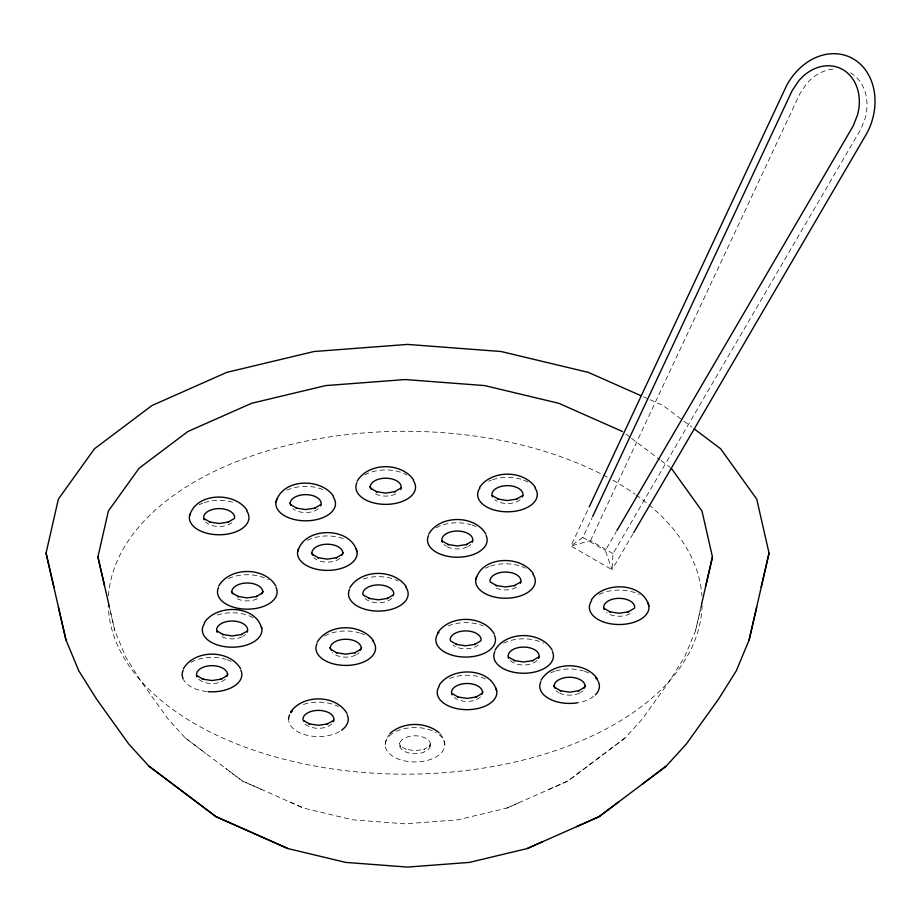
<?xml version="1.0" encoding="UTF-8"?>
<svg xmlns="http://www.w3.org/2000/svg" width="921" height="921" viewBox="0 0 921 921"><rect width="100%" height="100%" fill="white"/><g stroke="black" fill="none" stroke-linecap="round" stroke-linejoin="round"><path stroke-width="0.69" stroke-dasharray="4.61 3.45" d="M850.497 72.817A43.103 35.102 -67.4 0 1 865.21 118.095L860.916 129.044L613.018 553.648L612.039 569.719L570.916 545.98L588.611 508.196M385.162 744.755L386.417 738.826L389.272 734.509M430.498 744.755A15.507 8.957 0 0 0 407.232 736.996A15.507 8.957 0 0 0 407.232 752.515A15.507 8.957 0 0 0 430.498 744.755L430.74 743.247L429.255 746.586L430.234 745.711L423.798 749.429L424.535 749.234L414.991 750.719L405.447 749.234L406.184 749.429L399.749 745.711L400.727 746.586L399.242 743.247L399.484 744.755M548.939 789.435L567.992 780.962L604.59 753.424L625.014 738.02L642.156 719.186L669.498 681.091L684.637 656.972L695.528 630.747L701.422 604.878M695.528 630.747L701.986 602.864M613.018 553.648L590.511 540.65L570.916 545.98L582.832 537.461L591.996 517.913M590.511 540.65L799.831 93.838L806.324 84.099A43.103 35.102 -67.4 0 1 835.289 68.96M632.992 533.835L612.039 569.719L605.35 550.459L616.218 531.831M625.014 738.02L567.992 780.962L506.838 808.097L457.806 819.817L405.182 823.823L352.559 819.817L303.527 808.097L242.373 780.962L185.351 738.02L168.209 719.186L140.867 681.091L125.728 656.972L114.837 630.747L108.379 602.864M506.838 808.097L520.307 802.087M643.468 396.813L648.718 399.15M650.03 399.726L663.166 405.551L682.703 420.241M261.426 789.435L242.373 780.962L225.691 768.379M290.057 802.087L303.527 808.097M582.832 537.461L605.35 550.459M683.854 421.104L691.89 427.16M625.866 434.067L630.413 437.487M631.541 438.338L659.931 459.706M661.071 460.558L670.154 467.384M185.351 738.02L205.774 753.424M439.996 733.496L443.565 738.826L444.82 744.755M108.943 604.878L114.837 630.747M702.09 605.511A296.942 171.444 0 0 1 405.182 774.17A296.942 171.444 0 0 1 108.275 605.511M108.482 595.772A296.942 171.444 0 0 1 288.757 445.016A296.942 171.444 0 0 1 601.966 474.338M603.197 474.983A296.942 171.444 0 0 1 608.079 477.55M612.822 480.175A296.942 171.444 0 0 1 634.983 494.151M636.158 494.991A296.942 171.444 0 0 1 701.883 595.772M359.19 652.678A15.507 8.957 0 0 1 356.726 654.543M355.725 655.061A15.507 8.957 0 0 1 332.32 652.678M324.664 636.031A29.829 17.223 0 0 1 330.846 633.291M331.974 632.934A29.829 17.223 0 0 1 359.535 632.934M360.675 633.291A29.829 17.223 0 0 1 364.532 634.822M470.746 544.472A15.507 8.957 0 0 1 468.282 546.326M467.292 546.855A15.507 8.957 0 0 1 447.341 546.855M446.351 546.326A15.507 8.957 0 0 1 443.887 544.472M436.22 527.814A29.829 17.223 0 0 1 442.402 525.085M443.531 524.717A29.829 17.223 0 0 1 471.092 524.717M472.231 525.085A29.829 17.223 0 0 1 476.088 526.616M231.85 522.691A15.507 8.957 0 0 1 205.717 522.034M199.178 504.766A29.829 17.223 0 0 1 202.908 503.108M204.232 502.636A29.829 17.223 0 0 1 234.061 502.636M391.759 598.339A15.507 8.957 0 0 1 364.9 598.339M363.415 578.952A29.829 17.223 0 0 1 398.298 581.07M257.27 598.811A15.507 8.957 0 0 1 237.319 598.811M228.523 578.572A29.829 17.223 0 0 1 268.379 579.781M599.214 594.505A29.829 17.223 0 0 1 639.151 594.505M630.148 613.628A15.507 8.957 0 0 1 606.479 612.43M593.723 696.334A29.829 17.223 0 0 1 577.306 702.85M550.816 672.825A29.829 17.223 0 0 1 554.672 671.294M555.812 670.937A29.829 17.223 0 0 1 583.361 670.937M584.501 671.294A29.829 17.223 0 0 1 590.683 674.034M583.016 690.692A15.507 8.957 0 0 1 580.552 692.546M579.562 693.064A15.507 8.957 0 0 1 559.611 693.064M558.621 692.546A15.507 8.957 0 0 1 556.157 690.692M439.121 734.636A29.829 17.223 0 0 1 434.159 757.948A29.829 17.223 0 0 1 393.532 756.717A29.829 17.223 0 0 1 392.83 733.231M396.214 731.378A29.829 17.223 0 0 1 436.082 732.575M503.66 643.238A29.829 17.223 0 0 1 543.586 643.238M537.058 660.507A15.507 8.957 0 0 1 510.199 660.507M331.848 723.825A15.507 8.957 0 0 1 304.978 723.825M339.504 731.527A29.829 17.223 0 0 1 307.902 735.465A29.829 17.223 0 0 1 288.653 720.475M303.493 704.438A29.829 17.223 0 0 1 338.375 706.557M206.822 691.556A29.829 17.223 0 0 1 183.763 680.124M190.912 662.418A29.829 17.223 0 0 1 225.783 659.321M226.923 659.689A29.829 17.223 0 0 1 233.094 662.418M225.438 679.076A15.507 8.957 0 0 1 198.568 679.076M364.624 474.971A29.829 17.223 0 0 1 406.806 474.971M395.685 494.001A15.507 8.957 0 0 1 374.743 493.483M448.124 625.912A29.829 17.223 0 0 1 483.18 625.912M478.356 644.976A15.507 8.957 0 0 1 452.936 644.976M449.506 678.512A29.829 17.223 0 0 1 488.13 680.274M480.474 696.921A15.507 8.957 0 0 1 454.329 697.577M340.033 558.31A15.507 8.957 0 0 1 313.9 557.654M307.361 540.385A29.829 17.223 0 0 1 344.857 539.245M485.505 568.211A29.829 17.223 0 0 1 489.224 566.565M490.548 566.093A29.829 17.223 0 0 1 520.377 566.093M521.7 566.565A29.829 17.223 0 0 1 525.431 568.211M516.428 587.333A15.507 8.957 0 0 1 494.496 587.333M245.573 634.454A15.507 8.957 0 0 1 243.109 636.307M242.119 636.837A15.507 8.957 0 0 1 222.168 636.837M217.229 615.067A29.829 17.223 0 0 1 253.229 617.807M286.88 490.214A29.829 17.223 0 0 1 324.434 490.214M318.367 508.726A15.507 8.957 0 0 1 292.947 508.726M488.694 481.211A29.829 17.223 0 0 1 491.227 480.152M492.551 479.68A29.829 17.223 0 0 1 522.38 479.68M523.704 480.152A29.829 17.223 0 0 1 528.55 482.42M520.169 499.723A15.507 8.957 0 0 1 494.761 499.723"/><path stroke-width="1.38" d="M756.728 607.146L749.13 639.945L736.316 670.799L718.507 699.177L686.341 744.007L666.171 766.157L599.099 816.662L527.134 848.586L469.457 862.39L407.554 867.087L345.651 862.39L287.962 848.586L216.009 816.662L148.926 766.157L128.756 744.007L96.601 699.177L78.78 670.799L65.967 639.945L46.05 553.13L58.368 499.113L94.483 448.769L151.93 405.551L226.796 372.372L313.992 351.523L407.554 344.419L501.116 351.523L588.3 372.372L640.843 395.65M108.943 604.878L97.902 556.952L108.379 511.028L139.071 468.248L187.907 431.5L251.548 403.306L325.654 385.588L405.182 379.544L484.711 385.588L558.817 403.306L622.458 431.5M189.565 516.036C195.574 492.298 234.659 491.377 247.035 510.315M276.07 502.083C282.091 478.333 321.164 477.423 333.54 496.361M297.748 551.667C303.746 526.271 350.913 526.271 356.911 551.667M475.881 579.493C481.89 555.743 520.975 554.833 533.351 573.771M701.422 604.878L712.463 556.952L701.986 511.028L671.294 468.248M749.13 639.945L769.047 553.13L756.728 499.113L720.625 448.769L694.192 428.887M705.774 585.825L712.463 556.952M761.183 587.103L769.047 553.13M589.221 506.895L786.373 86.056A57.148 46.522 -67.4 0 1 853.134 58.794A57.148 46.522 -67.4 0 1 867.191 132.705L633.717 532.603M592.606 516.612L792.152 90.649L798.645 80.91A43.103 35.102 -67.4 0 1 842.819 69.628A43.103 35.102 -67.4 0 1 857.532 114.906L853.237 125.855L616.943 530.588M218.714 586.021C229.985 566.645 264.592 566.645 275.874 586.021M183.429 668.669C194.699 649.293 229.306 649.293 240.577 668.669M357.141 481.211C368.239 462.192 401.36 461.985 413.598 479.91M317.181 642.271C328.279 623.241 361.4 623.045 373.638 640.97M349.761 587.932C360.859 568.902 393.981 568.706 406.219 586.631M428.737 534.065C440.008 514.689 474.614 514.689 485.885 534.065M495.049 650.099C506.32 630.724 540.926 630.724 552.197 650.099M541.007 680.274C552.116 661.255 585.238 661.059 597.476 678.973M204.255 622.746C216.631 603.808 255.716 604.717 261.725 628.467M263.199 591.489L261.552 593.792L262.543 592.905L256.096 596.624L256.844 596.44L247.289 597.913L237.745 596.44L238.493 596.624L232.046 592.905L233.036 593.792L231.39 591.489M227.913 674.137L226.267 676.428L227.257 675.553L220.81 679.272L221.547 679.076L212.003 680.561L202.459 679.076L203.207 679.272L196.76 675.553M343.234 552.715L341.587 555.006L342.577 554.131L336.13 557.85L336.879 557.666L327.335 559.139L317.791 557.666L318.528 557.85L312.081 554.131L313.071 555.006L311.425 552.715M290.529 712.117C302.767 694.192 335.889 694.388 346.987 713.418M361.665 647.739L360.019 650.042L361.009 649.155L354.562 652.874L355.299 652.69L345.755 654.163L336.211 652.69L336.948 652.874L330.512 649.155L331.491 650.042L329.845 647.739M479.576 487.359C491.63 469.756 523.301 469.756 535.343 487.359M437.763 632.612C450.001 614.687 483.122 614.883 494.22 633.913M439.156 685.212C451.532 666.274 490.605 667.184 496.615 690.934M482.949 691.982L481.303 694.273L482.282 693.398L475.846 697.116L476.583 696.932L467.039 698.406L457.495 696.932L458.232 697.116L451.785 693.398M591.294 600.066C603.669 581.128 642.754 582.037 648.764 605.788M585.491 685.754L583.845 688.045L584.835 687.158L578.388 690.877L579.136 690.692L569.592 692.166L560.037 690.692L560.785 690.877L554.338 687.158L555.328 688.045L553.682 685.754M392.599 595.703L393.578 594.816L387.131 598.535L387.879 598.351L378.335 599.824L368.791 598.351L369.528 598.535L363.081 594.816L364.071 595.703M389.986 733.496C403.145 721.707 425.387 721.511 439.006 732.621M618.716 801.869L599.099 816.662L576.673 826.644M642.144 784.278L666.171 766.157M234.395 518.5L227.948 522.23L228.696 522.034L219.152 523.508L209.597 522.034L210.345 522.23L203.898 518.5M320.911 504.547L314.464 508.265L315.201 508.081L305.657 509.555L296.113 508.081L296.85 508.265L290.414 504.547L291.393 505.433L289.747 503.131M400.957 488.095L394.522 491.814L395.259 491.63L385.715 493.103L376.171 491.63L376.908 491.814L370.461 488.095L371.451 488.982L369.805 486.691M247.392 630.931L240.945 634.65L241.682 634.465L232.138 635.939L222.594 634.465L223.343 634.65L216.896 630.931M522.714 495.544L516.267 499.263L517.003 499.078L507.459 500.552L497.916 499.078L498.664 499.263L492.217 495.544M472.565 540.949L466.118 544.668L466.855 544.472L457.311 545.957L447.767 544.472L448.515 544.668L442.068 540.949M333.655 720.303L327.22 724.021L327.957 723.837L318.413 725.311L308.869 723.837L309.606 724.021L303.159 720.303L304.149 721.178M520.71 581.957L514.263 585.675L515.012 585.491L505.468 586.965L495.924 585.491L496.661 585.675L490.214 581.957M480.9 640.797L474.453 644.516L475.19 644.332L465.646 645.805L456.102 644.332L456.839 644.516L450.404 640.797M538.877 656.984L532.43 660.702L533.167 660.518L523.623 661.992L514.079 660.518L514.827 660.702L508.38 656.984M634.431 608.251L627.984 611.97L628.732 611.786L619.177 613.259L609.633 611.786L610.381 611.97L603.934 608.251M527.134 848.586L542.999 841.518M287.962 848.586L216.009 816.662L148.926 766.157M97.902 556.952L104.591 585.825M46.05 553.13L53.913 587.103M58.368 607.146L65.967 639.945M372.498 640.59A29.829 17.223 0 0 1 348.679 665.342A29.829 17.223 0 0 1 316.951 643.744M330.248 648.211A15.507 8.957 0 0 1 345.755 639.255A15.507 8.957 0 0 1 361.262 648.211M486.127 535.538A29.829 17.223 0 0 1 457.311 557.217A29.829 17.223 0 0 1 428.507 535.538M442.333 542.308A15.507 8.957 0 0 1 457.311 531.037A15.507 8.957 0 0 1 472.3 542.308M246.701 510.959A29.829 17.223 0 0 1 222.065 534.687A29.829 17.223 0 0 1 189.899 514.194M204.163 519.87A15.507 8.957 0 0 1 217.126 508.68A15.507 8.957 0 0 1 234.659 517.556M405.885 587.276A29.829 17.223 0 0 1 380.281 611.049A29.829 17.223 0 0 1 349.52 589.405M362.816 593.861A15.507 8.957 0 0 1 378.335 584.916A15.507 8.957 0 0 1 393.843 593.861M276.104 587.494A29.829 17.223 0 0 1 247.289 609.172A29.829 17.223 0 0 1 218.484 587.494M231.781 591.95A15.507 8.957 0 0 1 247.289 583.005A15.507 8.957 0 0 1 262.807 591.95M604.199 609.61A15.507 8.957 0 0 1 617.162 598.42A15.507 8.957 0 0 1 634.696 607.296M647.993 602.841A29.829 17.223 0 0 1 617.231 624.484A29.829 17.223 0 0 1 591.627 600.711M598.397 681.759A29.829 17.223 0 0 1 595.415 694.825M577.306 702.85A29.829 17.223 0 0 1 540.777 681.759M595.415 677.603A29.829 17.223 0 0 1 597.833 680.677M554.074 686.214A15.507 8.957 0 0 1 569.592 677.257A15.507 8.957 0 0 1 585.1 686.214M508.645 658.354A15.507 8.957 0 0 1 523.623 647.083A15.507 8.957 0 0 1 538.612 658.354M552.439 651.573A29.829 17.223 0 0 1 523.623 673.251A29.829 17.223 0 0 1 494.819 651.573M347.217 714.892A29.829 17.223 0 0 1 341.587 730.192M288.584 719.347A29.829 17.223 0 0 1 289.597 714.892M290.852 712.762A29.829 17.223 0 0 1 292.579 710.736M302.905 719.347A15.507 8.957 0 0 1 320.439 710.471A15.507 8.957 0 0 1 333.39 721.661M197.025 676.912A15.507 8.957 0 0 1 209.976 665.722A15.507 8.957 0 0 1 227.51 674.598M240.818 670.143A29.829 17.223 0 0 1 208.111 691.671M183.198 679.053A29.829 17.223 0 0 1 183.198 670.143M370.207 487.151A15.507 8.957 0 0 1 387.741 478.275A15.507 8.957 0 0 1 400.693 489.465M413.264 480.555A29.829 17.223 0 0 1 387.66 504.328A29.829 17.223 0 0 1 356.899 482.696M450.139 639.842A15.507 8.957 0 0 1 465.646 630.897A15.507 8.957 0 0 1 481.153 639.842M494.462 635.386A29.829 17.223 0 0 1 462.722 656.984A29.829 17.223 0 0 1 438.903 632.22M452.061 694.768A15.507 8.957 0 0 1 465.013 683.566A15.507 8.957 0 0 1 482.546 692.442M495.843 687.987A29.829 17.223 0 0 1 465.082 709.63A29.829 17.223 0 0 1 439.478 685.857M356.139 548.72A29.829 17.223 0 0 1 327.335 570.398A29.829 17.223 0 0 1 298.519 548.72M311.816 553.176A15.507 8.957 0 0 1 327.335 544.219A15.507 8.957 0 0 1 342.842 553.176M533.017 574.416A29.829 17.223 0 0 1 507.413 598.19A29.829 17.223 0 0 1 476.652 576.546M489.949 581.001A15.507 8.957 0 0 1 507.494 572.125A15.507 8.957 0 0 1 520.446 583.327M261.391 626.614A29.829 17.223 0 0 1 229.225 647.118A29.829 17.223 0 0 1 204.589 623.39M217.16 632.301A15.507 8.957 0 0 1 232.138 621.019A15.507 8.957 0 0 1 247.127 632.301M290.15 503.591A15.507 8.957 0 0 1 307.683 494.715A15.507 8.957 0 0 1 320.635 505.917M333.218 497.006A29.829 17.223 0 0 1 307.614 520.779A29.829 17.223 0 0 1 276.853 499.136M492.482 496.914A15.507 8.957 0 0 1 507.459 485.632A15.507 8.957 0 0 1 522.449 496.914M535.02 488.003A29.829 17.223 0 0 1 507.459 511.811A29.829 17.223 0 0 1 479.91 488.003"/></g></svg>
